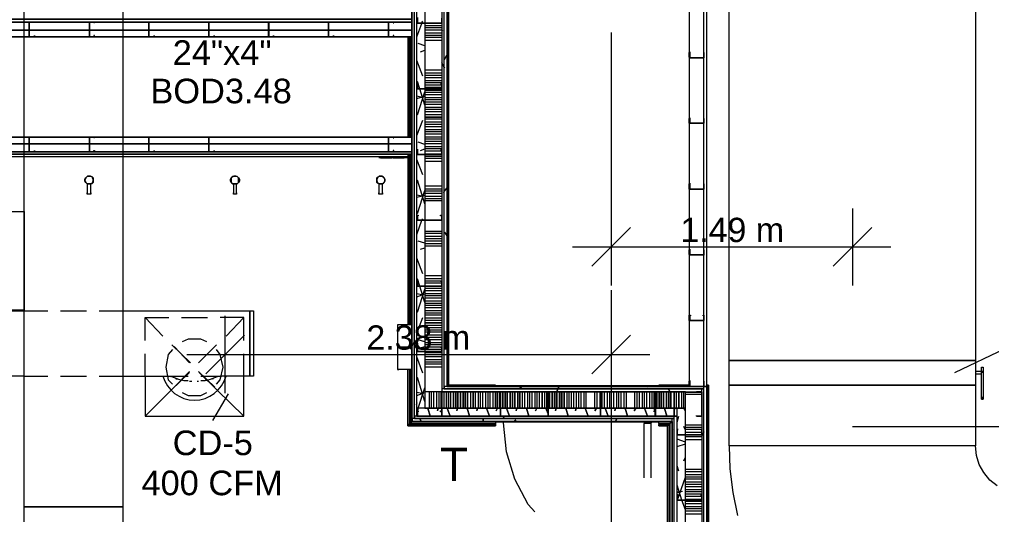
# Model space of a CAD drawing. Header units: metres. Extents: x -2 to 237, y -8 to 52.
# Drawn here: x 10.89 to 16.9, y 27.18 to 30.24 of the extents above; entities that cross this region are included whole.
import ezdxf

# ---------------------------------------------------------------- set-up
doc = ezdxf.new("R2010")
doc.units = ezdxf.units.M
doc.layers.add('HVAC - Ductos', color=5, linetype='Continuous', lineweight=0)
doc.layers.add('PDF2_Text', color=7, linetype='Continuous', lineweight=0)
doc.layers.add('PDF2_Geometry', color=7, linetype='Continuous', lineweight=0, true_color=0xaaaaaa)
doc.layers.add('PDF2_Solid Fills', color=7, linetype='Continuous', lineweight=0, true_color=0xffffff)
doc.styles.add('PDF Helvetica', font='')
doc.styles.get('PDF Helvetica').set_extended_font_data('Helvetica')

msp = doc.modelspace()

# ---------------------------------------------------------------- hatches: boundary and pattern name
at = {"layer": 'PDF2_Solid Fills', "lineweight": 0, "transparency": 33554559}
msp.add_hatch(color=256, dxfattribs=at).paths.add_polyline_path([(13.3199, 27.776), (13.3336, 27.7715), (13.3337, 27.7715), (13.3337, 31.4956), (13.3154, 31.4956), (13.3154, 27.776)])
h = msp.add_hatch(color=256, dxfattribs=at)
h.paths.add_polyline_path([(15.0306, 28.7851), (15.0352, 28.8125), (15.0306, 28.8125)])
h.paths.add_polyline_path([(15.1224, 28.7851), (15.0352, 28.7851), (15.1224, 28.7805)])

# ---------------------------------------------------------------- linework, layer by layer
at = {"layer": 'HVAC - Ductos', "lineweight": 0}
for points in [[(15.2783, 28.1292), (15.2783, 34.7243), (16.8009, 34.7243), (16.8009, 28.1292)], [(10.9214, 28.4411), (8.5548, 28.4411), (8.5548, 29.051), (10.9214, 29.051)], [(12.3385, 28.4365), (12.3385, 28.0329), (12.3155, 28.0329), (12.3155, 28.4365)], [(16.8009, 27.9778), (16.8009, 27.6018), (15.2783, 27.6018), (15.2783, 27.9778)]]:
    msp.add_lwpolyline(points, close=True, dxfattribs=at)
for points in [[(6.1791, 31.2204), (10.7654, 31.2204), (10.7654, 31.8303), (10.7654, 31.2204), (10.926, 31.2204), (10.926, 31.8303), (10.9214, 31.8303), (10.9214, 31.8946), (11.5313, 31.8946), (11.5313, 27.2257), (11.5313, 27.0744), (10.9214, 27.0744), (10.9214, 27.2257), (11.5313, 27.2257), (10.9214, 27.2257), (10.9214, 31.2204), (10.926, 31.2204), (10.926, 31.8303), (10.7654, 31.8303), (6.1791, 31.8303)], [(14.5491, 29.0694), (14.5491, 28.8309), (14.5491, 28.5925)], [(16.0396, 29.0694), (16.0396, 28.8309), (16.0396, 28.5925)], [(14.6683, 28.9502), (14.5491, 28.8309), (14.4298, 28.7116)], [(16.1589, 28.9502), (16.0396, 28.8309), (15.9204, 28.7116)], [(14.3106, 28.8309), (16.2781, 28.8309)], [(10.9214, 28.0329), (8.9676, 28.0329), (8.9676, 28.4365), (10.9214, 28.4365)], [(10.9214, 28.4365), (11.0681, 28.4365)], [(11.1461, 28.4365), (11.3066, 28.4365)], [(11.3846, 28.4365), (11.5313, 28.4365)], [(11.5313, 28.4365), (12.3155, 28.4365), (12.3155, 28.0329), (12.1413, 28.0329)], [(11.6689, 28.3952), (11.8157, 28.3952)], [(11.6689, 28.253), (11.6689, 28.3952), (11.779, 28.2805)], [(11.8936, 28.3952), (12.0541, 28.3952)], [(12.2789, 28.253), (12.2789, 28.3952), (12.1321, 28.3952)], [(12.1642, 27.9274), (12.1642, 28.1659), (12.1642, 28.4044)], [(12.2789, 28.3952), (12.1688, 28.2805)], [(14.5491, 28.4044), (14.5491, 28.1659), (14.5491, 27.9274)], [(12.2835, 28.2851), (12.1642, 28.1659), (12.045, 28.0466)], [(14.6683, 28.2851), (14.5491, 28.1659), (14.4298, 28.0466)], [(11.834, 28.2255), (11.9487, 28.1154)], [(12.1092, 28.2255), (11.9991, 28.1154)], [(16.6725, 28.0558), (16.9844, 28.2026)], [(11.6689, 28.0329), (11.6689, 28.1705)], [(11.9258, 28.1659), (14.7876, 28.1659)], [(12.2789, 28.0329), (12.2789, 28.1705)], [(11.9441, 28.0558), (11.8295, 27.9457)], [(12.0037, 28.0558), (12.1138, 27.9457)], [(10.9214, 28.0329), (11.0681, 28.0329)], [(11.1461, 28.0329), (11.3066, 28.0329)], [(11.3846, 28.0329), (11.5313, 28.0329)], [(11.5313, 28.0329), (11.8065, 28.0329)], [(11.6689, 28.0329), (11.6689, 27.7852), (12.2789, 27.7852), (12.2789, 28.0329)], [(11.8065, 28.0329), (11.935, 28.0329)], [(11.8295, 28.0283), (11.8249, 28.0329), (11.8478, 28.0237), (11.8753, 28.0146), (11.9074, 28.0054), (11.935, 28.0054)], [(11.857, 28.0191), (11.8616, 28.0191), (11.8661, 28.0146)], [(11.8982, 28.01), (11.9028, 28.0054)], [(11.9441, 28.0008), (11.9487, 28.0008), (11.9578, 28.0008)], [(11.9899, 28.0008), (11.9991, 28.0008)], [(12.0129, 28.0329), (12.1413, 28.0329)], [(12.0129, 28.0054), (12.0404, 28.0054), (12.0725, 28.0146), (12.1001, 28.0237), (12.123, 28.0329)], [(12.045, 28.0054), (12.045, 28.01)], [(12.0817, 28.0146), (12.0863, 28.0191), (12.0909, 28.0191)], [(12.1138, 28.0283), (12.1184, 28.0329)], [(11.8295, 27.9457), (11.6689, 27.7852)], [(12.1138, 27.9457), (12.2789, 27.7852)], [(12.1826, 27.9229), (12.0863, 27.7577)], [(16.0396, 27.721), (16.9935, 27.721)], [(16.934, 27.3541), (16.8881, 27.3908), (16.8514, 27.4367), (16.8238, 27.4872), (16.8055, 27.5422), (16.8009, 27.6018), (15.2783, 27.6018), (15.2829, 27.4596), (15.3012, 27.3129), (15.3288, 27.1707)]]:
    msp.add_lwpolyline(points, dxfattribs=at)
msp.add_arc((11.9739, 28.0868), 0.2022, 195.43812, 344.56188, dxfattribs=at)
at = {"layer": 'PDF2_Geometry', "lineweight": 0}
for points in [[(17.1312, 33.5685), (15.1407, 33.5685), (14.251, 33.5685), (6.2571, 33.5685), (6.2571, 33.353), (14.251, 33.353), (14.9252, 33.353), (14.9252, 32.7292), (14.9252, 31.5139), (13.3154, 31.5139), (13.3154, 31.2983), (13.3154, 27.9687), (13.3154, 27.7532), (14.9252, 27.7532), (14.9252, 26.3635), (12.7237, 26.3635), (4.6611, 26.3635), (4.6611, 31.1699), (4.6336, 31.1699), (4.4822, 31.1699), (4.6336, 31.1699), (4.6611, 31.1699), (4.6611, 33.353), (5.5416, 33.353)], [(15.1224, 26.3635), (15.1224, 27.9549), (15.1086, 27.9549), (14.9252, 27.9549), (13.5172, 27.9549), (13.5172, 27.9687), (13.5172, 31.2983), (13.5172, 31.3121), (14.9252, 31.3121), (15.1086, 31.3121), (15.1224, 31.3121), (15.1224, 32.7292), (15.1224, 33.353), (15.1224, 33.5364), (15.1224, 33.5547), (14.251, 33.5547), (6.2571, 33.5547)], [(6.2571, 33.5364), (14.251, 33.5364), (15.1086, 33.5364), (15.1086, 33.4859), (15.1086, 33.353), (15.1086, 32.7292), (15.1086, 31.3304), (15.0077, 31.3304), (14.9252, 31.3304), (13.5034, 31.3304), (13.5034, 31.3121), (13.5034, 31.2983), (13.5034, 27.9687), (13.5034, 27.9549), (13.5034, 27.9366), (14.9252, 27.9366), (15.0077, 27.9366), (15.1086, 27.9366), (15.1086, 26.3635), (15.1086, 26.3451), (15.1086, 26.3314), (15.0582, 26.3314), (15.0582, 26.2305), (15.0582, 26.3314)], [(16.911, 23.4787), (15.1407, 23.4787), (15.1407, 23.5888), (15.1407, 26.3635), (15.1407, 27.9687), (15.1407, 31.2983), (15.1407, 32.7292), (15.1407, 33.353), (15.1407, 33.463), (17.1312, 33.463)], [(12.7237, 26.3635), (13.4484, 26.3635), (12.7237, 26.3635), (14.9252, 26.3635), (14.9389, 26.3635), (14.9389, 27.7715), (14.9252, 27.7715), (13.3337, 27.7715), (13.3337, 27.7852), (13.3337, 27.9687), (13.3337, 31.2983), (13.3337, 31.4818), (13.3337, 31.4956), (14.9252, 31.4956), (14.9389, 31.4956), (14.9389, 32.7292), (14.9389, 33.353), (14.9389, 33.3713), (14.251, 33.3713), (6.2571, 33.3713)], [(13.3979, 31.3304), (13.3979, 31.4313), (13.3979, 31.3304), (13.3979, 31.3167), (13.3979, 31.2983), (13.3979, 31.0277), (13.3979, 30.6196), (13.3979, 30.216)], [(14.8426, 27.7394), (14.9114, 27.7394), (14.9252, 27.7532), (13.3199, 27.7532), (13.3154, 27.7532), (13.3199, 27.7532), (13.3199, 27.7715), (13.3199, 27.9687), (13.3199, 31.2983)], [(14.9573, 26.3635), (14.9573, 27.7852), (14.9389, 27.7852), (14.9252, 27.7852), (13.3475, 27.7852), (14.9573, 27.7852), (14.9573, 27.8357), (14.9389, 27.8357), (14.8243, 27.8357), (14.9389, 27.8357), (15.0077, 27.8357), (15.0077, 27.9366), (13.3979, 27.9366), (13.3979, 27.8357), (13.5034, 27.8357), (13.8657, 27.8357), (14.1593, 27.8357), (14.4803, 27.8357), (14.1593, 27.8357), (13.8657, 27.8357), (13.5034, 27.8357), (13.3475, 27.8357), (13.3475, 27.7852), (13.3475, 27.8357), (13.3475, 27.9687), (13.3475, 31.2983)], [(13.8336, 31.2983), (13.5355, 31.2983), (13.5355, 31.2937), (13.5401, 31.2891), (13.5447, 31.2891), (13.5447, 31.2845), (13.8336, 31.2845), (13.8336, 31.2891), (13.8336, 31.2845), (13.5447, 31.2845), (13.5447, 27.9778), (13.8336, 27.9778), (13.8336, 27.9733), (13.5355, 27.9733)], [(13.5355, 31.2983), (13.5355, 27.9687), (13.5355, 31.2983), (13.5355, 27.9687), (13.8336, 27.9687), (13.5355, 27.9687), (14.9252, 27.9687)], [(15.1407, 26.3635), (15.1407, 26.3773), (15.1407, 26.3635), (15.1407, 26.3451), (15.1407, 26.3314), (15.1407, 26.3635), (15.1407, 26.0333), (15.1407, 26.3635), (15.1407, 26.3773), (15.1407, 26.3635), (15.1407, 27.9687), (15.1224, 27.9687), (15.1086, 27.9687), (15.0306, 27.9687), (15.1086, 27.9687), (15.1224, 27.9687), (15.1224, 31.2983)], [(13.5447, 27.9778), (13.8336, 27.9778), (13.8336, 27.9733), (13.5355, 27.9733), (13.5355, 31.2937), (13.5355, 27.9687), (13.8336, 27.9687), (13.6319, 27.9687), (13.8336, 27.9687)], [(14.8426, 27.9687), (15.0306, 27.9687), (14.8426, 27.9687), (15.0306, 27.9687), (14.8426, 27.9687), (15.0306, 27.9687), (14.8426, 27.9687), (14.8839, 27.9687), (14.8426, 27.9687), (14.8426, 27.9733), (13.8336, 27.9733), (13.8336, 27.9687), (13.5355, 27.9687), (13.5355, 27.9733), (13.5401, 27.9778), (13.5447, 27.9778), (13.8336, 27.9778), (13.5447, 27.9778), (13.5401, 27.9778), (13.5355, 27.9733), (13.5355, 27.9687), (13.8336, 27.9687), (13.5355, 27.9687), (13.5355, 27.9733), (13.5401, 27.9778), (13.5447, 27.9778), (13.5447, 31.2845)], [(13.3199, 30.2389), (10.6278, 30.2389), (10.6278, 30.2206), (13.3199, 30.2206), (10.6278, 30.2206), (10.6278, 30.1701), (10.9534, 30.1701), (11.3249, 30.1701), (11.6919, 30.1701), (12.0633, 30.1701), (12.4302, 30.1701), (12.0633, 30.1701), (11.6919, 30.1701), (11.3249, 30.1701), (10.9534, 30.1701), (10.6278, 30.1701), (10.6278, 30.1289), (13.3199, 30.1289)], [(13.3979, 30.2114), (13.3979, 29.8078), (13.3979, 29.3996), (13.3979, 28.996), (13.3979, 28.5879), (13.3979, 28.1843), (13.3979, 27.9687), (13.3979, 27.9366), (13.3979, 27.8357), (13.5034, 27.8357), (13.8657, 27.8357), (14.1593, 27.8357), (14.4803, 27.8357), (14.4803, 27.9366)], [(13.5034, 30.1976), (13.3979, 30.1976)], [(13.5034, 30.1838), (13.3979, 30.1838)], [(13.5034, 30.1701), (13.3979, 30.1701)], [(10.9856, 30.1289), (10.9534, 30.1289), (10.9856, 30.1289), (10.9534, 30.1289), (10.9534, 30.1334), (10.9534, 30.1289)], [(11.3571, 30.1289), (11.3571, 30.138), (11.3525, 30.138), (11.3525, 30.1289), (11.3249, 30.1289), (11.3571, 30.1289), (11.3249, 30.1289), (11.3249, 30.1334), (11.3249, 30.1289)], [(13.2925, 30.1289), (13.2925, 29.5097)], [(13.3017, 30.1289), (13.3017, 29.5097)], [(13.5034, 30.1517), (13.3979, 30.1517)], [(13.5034, 30.138), (13.3979, 30.138)], [(13.5034, 30.1243), (13.3979, 30.1243)], [(13.5034, 30.1059), (13.3979, 30.1059)], [(14.5491, 30.1563), (14.5491, 28.8859)], [(13.3154, 29.9454), (13.3154, 29.6198)], [(13.5034, 29.9224), (13.3979, 29.9224)], [(13.5034, 29.9041), (13.3979, 29.9041)], [(13.5034, 29.8903), (13.3979, 29.8903)], [(13.5034, 29.8766), (13.3979, 29.8766)], [(13.5034, 29.8583), (13.3979, 29.8583)], [(13.5034, 29.8445), (13.3979, 29.8445)], [(13.5034, 29.8307), (13.3979, 29.8307)], [(13.5034, 29.8169), (13.3979, 29.8169)], [(13.5034, 29.7986), (13.3979, 29.7986)], [(13.5034, 29.7849), (13.3979, 29.7849)], [(13.5034, 29.7711), (13.3979, 29.7711)], [(13.5034, 29.7527), (13.3979, 29.7527)], [(13.5034, 29.739), (13.3979, 29.739)], [(13.5034, 29.7252), (13.3979, 29.7252)], [(13.5034, 29.7115), (13.3979, 29.7115)], [(13.5034, 29.6932), (13.3979, 29.6932)], [(13.5034, 29.6794), (13.3979, 29.6794)], [(13.5034, 29.6656), (13.3979, 29.6656)], [(13.5034, 29.6472), (13.3979, 29.6472)], [(13.5034, 29.6198), (13.3979, 29.6198)], [(13.5034, 29.6014), (13.3979, 29.6014)], [(13.5034, 29.5877), (13.3979, 29.5877)], [(13.5034, 29.5739), (13.3979, 29.5739)], [(10.6324, 29.5097), (13.3154, 29.5097), (13.3154, 29.4042), (10.6324, 29.4042)], [(13.3154, 29.5097), (10.6324, 29.5097)], [(13.5034, 29.5555), (13.3979, 29.5555)], [(13.5034, 29.5418), (13.3979, 29.5418)], [(13.5034, 29.528), (13.3979, 29.528)], [(13.5034, 29.5097), (13.3979, 29.5097)], [(13.5034, 29.4959), (13.3979, 29.4959)], [(10.6324, 29.4684), (10.9534, 29.4684), (11.3249, 29.4684), (11.6919, 29.4684), (12.0633, 29.4684), (13.1732, 29.4684), (13.3154, 29.4684), (13.1732, 29.4684), (12.0633, 29.4684), (11.6919, 29.4684), (11.3249, 29.4684), (10.9534, 29.4684), (10.6324, 29.4684)], [(13.5034, 29.4821), (13.3979, 29.4821)], [(13.5034, 29.4684), (13.3979, 29.4684)], [(13.5034, 29.4501), (13.3979, 29.4501)], [(13.5034, 29.4363), (13.3979, 29.4363)], [(10.6324, 29.4042), (13.3154, 29.4042), (10.6324, 29.4042), (13.3154, 29.4042), (10.6232, 29.4042)], [(10.6232, 29.3904), (13.3154, 29.3904)], [(10.6324, 29.418), (10.9534, 29.418), (10.6324, 29.418)], [(13.2925, 29.3813), (13.1136, 29.3813)], [(13.1228, 29.3813), (13.1962, 29.3813)], [(13.2008, 29.3813), (13.2695, 29.3813)], [(13.2925, 29.4042), (13.2925, 28.3494)], [(13.3017, 29.4042), (13.3017, 28.3494)], [(13.5034, 29.4225), (13.3979, 29.4225)], [(13.5034, 29.4042), (13.3979, 29.4042)], [(13.5034, 29.3904), (13.3979, 29.3904)], [(13.5034, 29.3767), (13.3979, 29.3767)], [(13.5034, 29.3583), (13.3979, 29.3583)], [(11.3341, 29.1657), (11.3341, 29.1611), (11.3341, 29.2207), (11.3295, 29.2207), (11.3249, 29.2207), (11.3203, 29.2207), (11.3158, 29.2207), (11.3112, 29.2207), (11.3066, 29.2253), (11.302, 29.2299), (11.2974, 29.2391), (11.2974, 29.2437), (11.2974, 29.2482), (11.302, 29.2574), (11.3066, 29.262), (11.3112, 29.2666), (11.3158, 29.2712), (11.3249, 29.2712), (11.3295, 29.2712), (11.3387, 29.2666), (11.3433, 29.262), (11.3479, 29.2574), (11.3479, 29.2482), (11.3479, 29.2437), (11.3479, 29.2391), (11.3479, 29.2299), (11.3433, 29.2253), (11.3387, 29.2207), (11.3341, 29.2207)], [(13.1365, 29.1657), (13.1365, 29.1611), (13.1365, 29.2207), (13.132, 29.2207), (13.1274, 29.2207), (13.1228, 29.2207), (13.1182, 29.2207), (13.1136, 29.2207), (13.1044, 29.2253), (13.0998, 29.2299), (13.0998, 29.2391), (13.0998, 29.2437), (13.0998, 29.2482), (13.0998, 29.2574), (13.1044, 29.262), (13.1136, 29.2666), (13.1182, 29.2712), (13.1228, 29.2712), (13.132, 29.2712), (13.1365, 29.2666), (13.1411, 29.262), (13.1457, 29.2574), (13.1503, 29.2482), (13.1503, 29.2437), (13.1503, 29.2391), (13.1457, 29.2299), (13.1411, 29.2253), (13.1365, 29.2207)], [(13.3154, 29.2987), (13.3154, 28.3494), (13.2374, 28.3494), (13.2328, 28.3494)], [(11.3112, 29.2207), (11.3112, 29.1611), (11.3112, 29.1657)], [(11.3158, 29.2207), (11.3203, 29.2207), (11.3249, 29.2207), (11.3295, 29.2207)], [(12.233, 29.1657), (12.233, 29.1611), (12.233, 29.2207), (12.2284, 29.2207), (12.2238, 29.2207), (12.2192, 29.2207), (12.2147, 29.2207), (12.2147, 29.1611), (12.2147, 29.1657)], [(13.1136, 29.2207), (13.1136, 29.1611), (13.1136, 29.1657)], [(13.1182, 29.2207), (13.1228, 29.2207), (13.1274, 29.2207), (13.132, 29.2207)], [(13.5034, 29.207), (13.3979, 29.207)], [(11.3341, 29.1611), (11.3341, 29.1565), (11.3295, 29.1565), (11.3249, 29.1565), (11.3203, 29.1565), (11.3158, 29.1565), (11.3112, 29.1565), (11.3112, 29.1611)], [(12.233, 29.1611), (12.233, 29.1565), (12.2284, 29.1565), (12.2238, 29.1565), (12.2192, 29.1565), (12.2147, 29.1565), (12.2147, 29.1611)], [(13.1365, 29.1611), (13.1365, 29.1565), (13.132, 29.1565), (13.1274, 29.1565), (13.1228, 29.1565), (13.1182, 29.1565), (13.1136, 29.1565), (13.1136, 29.1611)], [(13.5034, 29.1887), (13.3979, 29.1887)], [(13.5034, 29.1749), (13.3979, 29.1749)], [(13.5034, 29.1611), (13.3979, 29.1611)], [(13.5034, 29.1428), (13.3979, 29.1428)], [(13.5034, 29.129), (13.3979, 29.129)], [(13.5034, 29.1153), (13.3979, 29.1153)], [(13.5034, 28.9272), (13.3979, 28.9272)], [(13.5034, 28.9135), (13.3979, 28.9135)], [(13.5034, 28.8951), (13.3979, 28.8951)], [(13.5034, 28.8813), (13.3979, 28.8813)], [(13.5034, 28.8676), (13.3979, 28.8676)], [(13.5034, 28.8493), (13.3979, 28.8493)], [(13.5034, 28.8355), (13.3979, 28.8355)], [(13.5034, 28.652), (13.3979, 28.652)], [(13.5034, 28.6337), (13.3979, 28.6337)], [(13.5034, 28.6199), (13.3979, 28.6199)], [(13.5034, 28.6062), (13.3979, 28.6062)], [(13.5034, 28.5879), (13.3979, 28.5879)], [(13.5034, 28.5741), (13.3979, 28.5741)], [(13.5034, 28.5603), (13.3979, 28.5603)], [(13.5034, 28.5419), (13.3979, 28.5419)], [(14.5491, 28.5649), (14.5491, 28.2485)], [(13.5034, 28.5282), (13.3979, 28.5282)], [(13.5034, 28.5145), (13.3979, 28.5145)], [(13.5034, 28.4961), (13.3979, 28.4961)], [(13.5034, 28.4824), (13.3979, 28.4824)], [(13.5034, 28.4686), (13.3979, 28.4686)], [(13.5034, 28.4548), (13.3979, 28.4548)], [(13.5034, 28.4365), (13.3979, 28.4365)], [(13.5034, 28.4227), (13.3979, 28.4227)], [(13.5034, 28.409), (13.3979, 28.409)], [(13.5034, 28.3906), (13.3979, 28.3906)], [(13.5034, 28.3768), (13.3979, 28.3768)], [(13.2374, 28.3494), (13.2328, 28.3494), (13.2282, 28.3494), (13.2282, 28.0742), (13.2328, 28.0742), (13.2374, 28.0742), (13.2328, 28.0742)], [(13.2511, 28.3494), (13.2603, 28.3494), (13.2695, 28.3494)], [(13.5034, 28.3448), (13.3979, 28.3448)], [(13.5034, 28.331), (13.3979, 28.331)], [(13.5034, 28.3173), (13.3979, 28.3173)], [(13.5034, 28.3035), (13.3979, 28.3035)], [(13.5034, 28.2851), (13.3979, 28.2851)], [(13.5034, 28.2714), (13.3979, 28.2714)], [(13.5034, 28.2576), (13.3979, 28.2576)], [(13.5034, 28.2393), (13.3979, 28.2393)], [(13.3017, 28.2118), (13.3062, 28.2209), (13.3154, 28.2209), (13.3062, 28.2209), (13.3017, 28.2118), (13.3062, 28.2026), (13.3154, 28.2026), (13.3062, 28.2026), (13.3017, 28.2118), (13.2603, 28.2118), (13.2374, 28.2118)], [(13.3154, 28.2118), (13.3062, 28.2118)], [(13.5034, 28.2255), (13.3979, 28.2255)], [(13.5034, 28.2118), (13.3979, 28.2118)], [(13.5034, 28.198), (13.3979, 28.198)], [(13.5034, 28.1797), (13.3979, 28.1797)], [(13.5034, 28.1659), (13.3979, 28.1659)], [(13.5034, 28.1521), (13.3979, 28.1521)], [(13.5034, 28.1338), (13.3979, 28.1338)], [(13.5034, 28.12), (13.3979, 28.12)], [(13.8336, 27.7532), (13.8336, 27.7394), (13.3062, 27.7394), (13.3017, 27.7394), (13.3017, 27.7348), (13.2971, 27.7348), (13.2971, 27.7302), (13.2925, 27.7302), (13.2925, 27.7256), (13.8336, 27.7256), (13.8336, 27.7302), (13.8336, 27.7348), (13.8336, 27.7394), (13.3017, 27.7394), (13.8336, 27.7394), (13.3062, 27.7394), (13.8336, 27.7394), (13.3062, 27.7394), (13.3154, 27.7532), (13.8336, 27.7532), (13.3154, 27.7532), (13.3062, 27.7394), (13.3062, 28.0742), (13.3062, 27.7394), (13.3062, 28.0742), (13.3062, 27.7394), (13.3154, 27.7532), (13.3154, 28.0742), (13.2374, 28.0742)], [(13.2695, 28.0742), (13.2603, 28.0742), (13.2511, 28.0742)], [(13.3017, 28.0742), (13.3017, 27.7394), (13.3017, 28.0742), (13.3017, 27.7348), (13.2971, 27.7348), (13.2971, 27.7302), (13.2925, 27.7302), (13.2925, 27.7256), (13.2925, 28.0742)], [(13.5034, 28.1063), (13.3979, 28.1063)], [(13.5034, 28.088), (13.3979, 28.088)], [(4.6611, 26.3314), (12.6917, 26.3314), (12.6917, 26.18), (12.6917, 23.4008), (12.71, 23.4008), (12.71, 26.3314), (12.6962, 26.3314), (12.71, 26.3314), (12.7237, 26.3314), (14.9252, 26.3314), (14.9573, 26.3314), (15.0077, 26.3314), (15.0077, 26.3635), (15.0077, 26.4552), (15.0077, 26.8588), (15.0077, 27.267), (15.0077, 27.6706), (15.0077, 27.8357), (14.9573, 27.8357), (14.9389, 27.8357), (14.9252, 27.8357), (14.8243, 27.8357), (14.8243, 27.9366)], [(13.3154, 27.9687), (13.3154, 27.7715), (13.3199, 27.7715)], [(13.4254, 27.8357), (13.4254, 27.9366)], [(13.4392, 27.8357), (13.4392, 27.9366)], [(13.453, 27.8357), (13.453, 27.9366)], [(13.4713, 27.8357), (13.4713, 27.9366)], [(13.4851, 27.8357), (13.4851, 27.9366)], [(13.4988, 27.8357), (13.4988, 27.9366)], [(13.5172, 27.8357), (13.5172, 27.9366)], [(13.5309, 27.8357), (13.5309, 27.9366)], [(15.1407, 27.9687), (13.5355, 27.9687), (15.1407, 27.9687)], [(13.5447, 27.8357), (13.5447, 27.9366)], [(13.5539, 27.9366), (13.5539, 27.8357)], [(13.5585, 27.8357), (13.5585, 27.9366)], [(13.5722, 27.9366), (13.5722, 27.8357)], [(13.5768, 27.8357), (13.5768, 27.9366)], [(13.586, 27.9366), (13.586, 27.8357)], [(13.5905, 27.8357), (13.5905, 27.9366)], [(13.5997, 27.9366), (13.5997, 27.8357)], [(13.6043, 27.8357), (13.6043, 27.9366)], [(13.6319, 27.9366), (13.6319, 27.8357)], [(13.6365, 27.8357), (13.6365, 27.9366)], [(13.6456, 27.9366), (13.6456, 27.8357)], [(13.6502, 27.8357), (13.6502, 27.9366)], [(13.6639, 27.8357), (13.6639, 27.9366)], [(13.6823, 27.8357), (13.6823, 27.9366)], [(13.7098, 27.8357), (13.7098, 27.9366)], [(13.7282, 27.8357), (13.7282, 27.9366)], [(13.7419, 27.8357), (13.7419, 27.9366)], [(13.7557, 27.8357), (13.7557, 27.9366)], [(13.774, 27.8357), (13.774, 27.9366)], [(13.7878, 27.8357), (13.7878, 27.9366)], [(13.8015, 27.8357), (13.8015, 27.9366)], [(13.8199, 27.8357), (13.8199, 27.9366)], [(13.9987, 27.9366), (13.9987, 27.8357)], [(14.0125, 27.9366), (14.0125, 27.8357)], [(14.0309, 27.9366), (14.0309, 27.8357)], [(14.0446, 27.9366), (14.0446, 27.8357)], [(14.0584, 27.9366), (14.0584, 27.8357)], [(14.0767, 27.9366), (14.0767, 27.8357)], [(14.0904, 27.9366), (14.0904, 27.8357)], [(14.1042, 27.9366), (14.1042, 27.8357)], [(14.1364, 27.9366), (14.1364, 27.8357)], [(14.1501, 27.9366), (14.1501, 27.8357)], [(14.1822, 27.9366), (14.1822, 27.8357)], [(14.1868, 27.8357), (14.1868, 27.9366)], [(14.1959, 27.9366), (14.1959, 27.8357)], [(14.2005, 27.8357), (14.2005, 27.9366)], [(14.2097, 27.9366), (14.2097, 27.8357)], [(14.2143, 27.8357), (14.2143, 27.9366)], [(14.2281, 27.9366), (14.2281, 27.8357)], [(14.2327, 27.8357), (14.2327, 27.9366)], [(14.2418, 27.9366), (14.2418, 27.8357)], [(14.2464, 27.8357), (14.2464, 27.9366)], [(14.2555, 27.9366), (14.2555, 27.8357)], [(14.2601, 27.8357), (14.2601, 27.9366)], [(14.2739, 27.9366), (14.2739, 27.8357)], [(14.2877, 27.9366), (14.2877, 27.8357)], [(14.3015, 27.9366), (14.3015, 27.8357)], [(14.3152, 27.9366), (14.3152, 27.8357)], [(14.3335, 27.9366), (14.3335, 27.8357)], [(14.3473, 27.9366), (14.3473, 27.8357)], [(14.361, 27.9366), (14.361, 27.8357)], [(14.3794, 27.9366), (14.3794, 27.8357)], [(14.3932, 27.9366), (14.3932, 27.8357)], [(14.4482, 27.8357), (14.4482, 27.9366)], [(14.462, 27.8357), (14.462, 27.9366)], [(14.4941, 27.8357), (14.4941, 27.9366)], [(14.5078, 27.8357), (14.5078, 27.9366)], [(14.5261, 27.8357), (14.5261, 27.9366)], [(14.5399, 27.8357), (14.5399, 27.9366)], [(14.5491, 27.9366), (14.5491, 27.8357)], [(14.5629, 27.9366), (14.5629, 27.8357)], [(14.5812, 27.9366), (14.5812, 27.8357)], [(14.5949, 27.9366), (14.5949, 27.8357)], [(14.6087, 27.9366), (14.6087, 27.8357)], [(14.627, 27.9366), (14.627, 27.8357)], [(14.6408, 27.9366), (14.6408, 27.8357)], [(14.6958, 27.8357), (14.6958, 27.9366)], [(14.7096, 27.8357), (14.7096, 27.9366)], [(14.7234, 27.8357), (14.7234, 27.9366)], [(14.7417, 27.8357), (14.7417, 27.9366)], [(14.7555, 27.8357), (14.7555, 27.9366)], [(14.7692, 27.8357), (14.7692, 27.9366)], [(14.7876, 27.8357), (14.7876, 27.9366)], [(14.8013, 27.8357), (14.8013, 27.9366)], [(14.8151, 27.8357), (14.8151, 27.9366)], [(14.8335, 27.8357), (14.8335, 27.9366)], [(14.8426, 27.9366), (14.8426, 27.8357)], [(14.8472, 27.8357), (14.8472, 27.9366)], [(14.8564, 27.9366), (14.8564, 27.8357)], [(14.8609, 27.8357), (14.8609, 27.9366)], [(14.8701, 27.9366), (14.8701, 27.8357)], [(14.8747, 27.8357), (14.8747, 27.9366)], [(14.8885, 27.9366), (14.8885, 27.8357)], [(14.8931, 27.8357), (14.8931, 27.9366)], [(14.9022, 27.9366), (14.9022, 27.8357)], [(14.9068, 27.8357), (14.9068, 27.9366)], [(14.916, 27.9366), (14.916, 27.8357)], [(14.9206, 27.8357), (14.9206, 27.9366)], [(15.0306, 27.9687), (14.9252, 27.9687), (15.1224, 27.9687), (15.1407, 27.9687)], [(14.9389, 27.8357), (14.9389, 27.9366)], [(14.9527, 27.8357), (14.9527, 27.9366)], [(14.9848, 27.8357), (14.9848, 27.9366)], [(14.9986, 27.8357), (14.9986, 27.9366)], [(15.1499, 27.9778), (15.1407, 27.9778), (15.1499, 27.9778), (15.1407, 27.9778), (15.1499, 27.9778), (15.1499, 26.3635), (15.1499, 27.9778), (15.1453, 27.9778), (15.1407, 27.9733), (15.1407, 27.9687), (15.1407, 26.3635), (15.1407, 27.9733)], [(15.1407, 27.9687), (15.1407, 26.3635), (15.1407, 27.9687)], [(14.5491, 27.932), (14.5491, 26.6616)], [(15.1086, 27.932), (15.0077, 27.932)], [(15.1086, 27.9183), (15.0077, 27.9183)], [(14.8197, 27.8357), (14.4849, 27.8357)], [(14.9252, 27.6843), (14.9252, 26.3635), (14.9252, 27.7532), (14.8426, 27.7532), (14.8426, 27.7486), (13.8336, 27.7486), (13.8336, 27.7532), (13.8336, 27.7394), (13.3062, 27.7394), (13.8336, 27.7394), (13.3062, 27.7394), (13.8336, 27.7394), (13.3017, 27.7394), (13.8336, 27.7394), (13.8336, 27.7348), (13.8336, 27.7302), (13.8336, 27.7256), (13.2925, 27.7256), (13.2925, 27.7302), (13.2971, 27.7302), (13.2971, 27.7348), (13.3017, 27.7348), (13.8336, 27.7348), (13.3017, 27.7348)], [(14.9252, 27.7532), (13.3154, 27.7532), (14.9252, 27.7532)], [(14.8976, 26.3911), (13.8428, 26.3911), (14.8976, 26.3911), (14.8976, 27.7256), (14.8976, 27.7302), (14.9022, 27.7302), (14.9022, 27.7348), (14.9068, 27.7348), (14.9068, 26.3773), (14.9068, 27.7394), (14.9068, 26.3773), (13.8428, 26.3773), (14.9114, 26.3773), (13.8428, 26.3773), (14.9114, 26.3773), (13.8428, 26.3773), (14.9114, 26.3773), (13.8428, 26.3773), (14.9114, 26.3773), (13.8428, 26.3773), (14.9068, 26.3773), (13.8428, 26.3773), (14.9068, 26.3773)], [(14.0767, 27.1936), (14.0354, 27.2395), (13.9529, 27.3954), (13.9024, 27.5651), (13.8841, 27.744)], [(14.7967, 27.4046), (14.7967, 27.7394), (14.7509, 27.7394), (14.7509, 27.4046)], [(14.7876, 27.744), (14.7921, 27.7394), (14.7921, 27.744), (14.7967, 27.744), (14.7967, 27.7486)], [(14.7876, 27.744), (14.7921, 27.7394), (14.7921, 27.744), (14.7967, 27.744), (14.7967, 27.7486)], [(14.7876, 27.744), (14.7921, 27.7394), (14.7921, 27.744), (14.7967, 27.744), (14.7967, 27.7486)], [(14.7876, 27.744), (14.7921, 27.7394), (14.7921, 27.744), (14.7967, 27.744), (14.7967, 27.7486)], [(14.7876, 27.744), (14.7921, 27.7394), (14.7967, 27.744)], [(14.7921, 27.744), (14.7876, 27.744)], [(14.7876, 27.744), (14.7921, 27.7394), (14.7967, 27.744)], [(14.7921, 27.744), (14.7876, 27.744)], [(14.7876, 27.744), (14.7921, 27.744)], [(14.7921, 27.744), (14.7876, 27.744)], [(14.7921, 27.744), (14.7876, 27.744)], [(14.7876, 27.744), (14.7921, 27.7394), (14.7967, 27.744)], [(14.7921, 27.744), (14.7876, 27.744)], [(14.7921, 27.744), (14.7876, 27.744)], [(14.7876, 27.744), (14.7921, 27.7394), (14.7967, 27.744)], [(14.7921, 27.744), (14.7876, 27.744)], [(14.7876, 27.744), (14.7921, 27.7394), (14.7967, 27.744)], [(14.7921, 27.744), (14.7876, 27.744)], [(14.8426, 27.7394), (14.8426, 27.7532)], [(14.8426, 27.7394), (14.8426, 27.7532)], [(14.9252, 27.7532), (14.8426, 27.7532)], [(14.8426, 27.7394), (14.9114, 27.7394)], [(14.8426, 27.7394), (14.9114, 27.7394)], [(14.9068, 27.7348), (14.9022, 27.7348), (14.9022, 27.7302), (14.8976, 27.7302), (14.8976, 27.7256), (14.8426, 27.7256), (14.8426, 27.7302), (14.8426, 27.7348), (14.8426, 27.7302), (14.8426, 27.7256), (14.8976, 27.7256), (14.8976, 27.7302), (14.9022, 27.7302), (14.9022, 27.7348), (14.9068, 27.7348), (14.9068, 27.7394), (14.9114, 27.7394), (14.8426, 27.7394), (14.9114, 27.7394), (14.8426, 27.7394)], [(14.8426, 27.7394), (14.8426, 27.7348)], [(14.9114, 27.7394), (14.8426, 27.7394)], [(14.9114, 27.7394), (14.8426, 27.7394)], [(14.8426, 27.7394), (14.8426, 27.7348)], [(14.9068, 27.7348), (14.8426, 27.7348)], [(14.9068, 27.7348), (14.8426, 27.7348)], [(15.1086, 27.7302), (15.0077, 27.7302)], [(15.1086, 27.7164), (15.0077, 27.7164)], [(15.1086, 27.7026), (15.0077, 27.7026)], [(15.1086, 27.6843), (15.0077, 27.6843)], [(15.1086, 27.6706), (15.0077, 27.6706)], [(15.1086, 27.6569), (15.0077, 27.6569)], [(15.1086, 27.6385), (15.0077, 27.6385)], [(15.1086, 27.455), (15.0077, 27.455)], [(15.1086, 27.4412), (15.0077, 27.4412)], [(15.1086, 27.4229), (15.0077, 27.4229)], [(15.1086, 27.4092), (15.0077, 27.4092)], [(15.1086, 27.3954), (15.0077, 27.3954)], [(15.1086, 27.3771), (15.0077, 27.3771)], [(15.1086, 27.3633), (15.0077, 27.3633)], [(15.1086, 27.3495), (15.0077, 27.3495)], [(15.1086, 27.3312), (15.0077, 27.3312)], [(15.1086, 27.3175), (15.0077, 27.3175)], [(15.1086, 27.3037), (15.0077, 27.3037)], [(15.1086, 27.2899), (15.0077, 27.2899)], [(15.1086, 27.2715), (15.0077, 27.2715)], [(15.1086, 27.2578), (15.0077, 27.2578)], [(15.1086, 27.2441), (15.0077, 27.2441)], [(15.1086, 27.2257), (15.0077, 27.2257)], [(15.1086, 27.212), (15.0077, 27.212)], [(15.1086, 27.1982), (15.0077, 27.1982)], [(15.1086, 27.1798), (15.0077, 27.1798)]]:
    msp.add_lwpolyline(points, dxfattribs=at)
for points in [[(10.5223, 31.945), (10.6278, 31.945), (10.6278, 30.2389), (13.3154, 30.2389), (13.3154, 30.1289), (10.6278, 30.1289), (4.6611, 30.1289), (4.6611, 30.2389), (10.4306, 30.2389), (10.4169, 30.2389), (10.4169, 31.945), (10.4169, 30.2389), (10.4169, 31.945), (10.4169, 30.2389), (10.4169, 31.945), (10.4169, 30.2389), (10.4169, 31.945)], [(15.0306, 27.9687), (14.9252, 27.9687), (13.5355, 27.9687), (13.5355, 31.2983), (14.9252, 31.2983), (15.0306, 31.2983)], [(10.9534, 30.2206), (10.9534, 30.1334), (10.9534, 30.2206), (10.9856, 30.2206)], [(10.9856, 30.216), (10.9856, 30.2206)], [(11.3571, 30.216), (11.3525, 30.216), (11.3525, 30.2206), (11.3249, 30.2206), (11.3249, 30.1334), (11.3249, 30.2206), (11.3571, 30.2206)], [(11.7239, 30.2206), (11.6964, 30.2206), (11.6919, 30.2206), (11.6919, 30.1334), (11.6919, 30.1289), (11.6964, 30.1289), (11.7239, 30.1289), (11.7239, 30.138), (11.7239, 30.1289), (11.6964, 30.1289), (11.6919, 30.1334), (11.6919, 30.2206), (11.6964, 30.2206), (11.7239, 30.2206), (11.7239, 30.216)], [(12.0955, 30.2206), (12.0633, 30.2206), (12.0633, 30.1334), (12.0633, 30.1289), (12.0955, 30.1289), (12.0955, 30.138), (12.0955, 30.1289), (12.0633, 30.1289), (12.0633, 30.1334), (12.0633, 30.2206), (12.0955, 30.2206), (12.0955, 30.216)], [(12.4623, 30.2206), (12.4348, 30.2206), (12.4302, 30.2206), (12.4302, 30.1334), (12.4348, 30.1289), (12.4623, 30.1289), (12.4623, 30.138), (12.4623, 30.1289), (12.4348, 30.1289), (12.4348, 30.1334), (12.4348, 30.2206), (12.4623, 30.2206), (12.4623, 30.216)], [(12.8338, 30.2206), (12.8063, 30.2206), (12.8017, 30.2206), (12.8017, 30.1334), (12.8017, 30.1289), (12.8063, 30.1289), (12.8338, 30.1289), (12.8338, 30.138), (12.8338, 30.1289), (12.8063, 30.1289), (12.8017, 30.1289), (12.8017, 30.1334), (12.8017, 30.2206), (12.8063, 30.2206), (12.8338, 30.2206), (12.8338, 30.216)], [(13.2054, 30.2206), (13.1732, 30.2206), (13.1732, 30.1334), (13.1732, 30.1289), (13.2054, 30.1289), (13.2054, 30.138), (13.2008, 30.138), (13.2008, 30.1289), (13.1732, 30.1289), (13.1732, 30.1334), (13.1732, 30.2206), (13.2008, 30.2206), (13.2008, 30.216), (13.2054, 30.216)], [(13.5034, 30.216), (13.4988, 30.2114), (13.3521, 30.2114), (13.3521, 30.216), (13.3475, 30.216), (13.3475, 30.2435), (13.3567, 30.2435), (13.3521, 30.2435), (13.3521, 30.216), (13.4988, 30.216), (13.5034, 30.216), (13.5034, 30.2435)], [(12.4348, 30.1701), (12.8017, 30.1701), (13.1732, 30.1701), (13.3199, 30.1701), (13.1732, 30.1701), (12.8017, 30.1701)], [(10.9856, 30.138), (10.9856, 30.1289)], [(13.3017, 29.5097), (13.3017, 30.1289)], [(13.3062, 30.1289), (13.3062, 29.5097)], [(13.3062, 29.5097), (13.3062, 30.1289)], [(15.1224, 30.005), (15.1224, 30.0004), (15.0352, 30.0004), (15.0306, 30.005), (15.0306, 30.0325), (15.0398, 30.0325), (15.0352, 30.0325), (15.0352, 30.005), (15.0352, 30.0004), (15.1224, 30.0004), (15.1224, 30.005), (15.1224, 30.0325)], [(15.1178, 30.0325), (15.1224, 30.0325)], [(13.5034, 29.8078), (13.4988, 29.8078), (13.3521, 29.8078), (13.3475, 29.8078), (13.3475, 29.8399), (13.3567, 29.8399), (13.3521, 29.8399), (13.3521, 29.8078), (13.4988, 29.8078), (13.5034, 29.8078), (13.5034, 29.8399)], [(13.4942, 29.8399), (13.5034, 29.8399)], [(13.3979, 29.6335), (13.5034, 29.6335)], [(15.1224, 29.5968), (15.0352, 29.5968), (15.0306, 29.5968), (15.0306, 29.6244), (15.0398, 29.6244), (15.0352, 29.6244), (15.0352, 29.5968), (15.1224, 29.5968), (15.1224, 29.6244)], [(15.1178, 29.6244), (15.1224, 29.6244)], [(10.9534, 29.5097), (10.9534, 29.4225), (10.9534, 29.418), (10.9856, 29.418), (10.9856, 29.4271), (10.9856, 29.418), (10.9534, 29.418), (10.9534, 29.4225), (10.9534, 29.5097), (10.9856, 29.5097)], [(10.9856, 29.5051), (10.9856, 29.5097)], [(11.3571, 29.5051), (11.3525, 29.5051), (11.3525, 29.5097), (11.3249, 29.5097), (11.3249, 29.4225), (11.3249, 29.418), (11.3525, 29.418), (11.3525, 29.4271), (11.3571, 29.4271), (11.3571, 29.418), (11.3249, 29.418), (11.3249, 29.4225), (11.3249, 29.5097), (11.3571, 29.5097)], [(11.7239, 29.5097), (11.6964, 29.5097), (11.6919, 29.5097), (11.6919, 29.4225), (11.6919, 29.418), (11.6964, 29.418), (11.7239, 29.418), (11.7239, 29.4271), (11.7239, 29.418), (11.6964, 29.418), (11.6919, 29.4225), (11.6919, 29.5097), (11.6964, 29.5097), (11.7239, 29.5097), (11.7239, 29.5051)], [(12.0955, 29.5097), (12.0633, 29.5097), (12.0633, 29.4225), (12.0633, 29.418), (12.0955, 29.418), (12.0955, 29.4271), (12.0955, 29.418), (12.0633, 29.418), (12.0633, 29.4225), (12.0633, 29.5097), (12.0955, 29.5097), (12.0955, 29.5051)], [(13.2054, 29.5097), (13.1732, 29.5097), (13.1732, 29.4225), (13.1732, 29.418), (13.2054, 29.418), (13.2054, 29.4271), (13.2008, 29.4271), (13.2008, 29.418), (13.1732, 29.418), (13.1732, 29.4225), (13.1732, 29.5097), (13.2008, 29.5097), (13.2008, 29.5051), (13.2054, 29.5051)], [(10.9856, 29.418), (11.3249, 29.418)], [(11.3525, 29.418), (11.6964, 29.418)], [(11.7239, 29.418), (12.0633, 29.418)], [(12.0955, 29.418), (13.1732, 29.418)], [(13.2054, 29.418), (13.3154, 29.418)], [(13.3017, 28.3494), (13.3017, 29.4042)], [(13.3062, 29.4042), (13.3062, 28.3494)], [(13.3062, 28.3494), (13.3062, 29.4042)], [(13.5034, 29.4042), (13.5034, 29.3996), (13.4988, 29.3996), (13.3521, 29.3996), (13.3475, 29.4042), (13.3475, 29.4317), (13.3567, 29.4317), (13.3521, 29.4317), (13.3521, 29.4042), (13.4988, 29.4042), (13.5034, 29.4042), (13.5034, 29.4317)], [(13.4942, 29.4317), (13.5034, 29.4317)], [(11.3479, 29.2437), (11.3479, 29.2482), (11.3433, 29.2574), (11.3433, 29.262), (11.3341, 29.2666), (11.3295, 29.2666), (11.3249, 29.2666), (11.3158, 29.2666), (11.3112, 29.2666), (11.3066, 29.262), (11.302, 29.2574), (11.2974, 29.2482), (11.2974, 29.2437), (11.2974, 29.2391), (11.302, 29.2299), (11.3066, 29.2253), (11.3112, 29.2207), (11.3158, 29.2207), (11.3249, 29.2207), (11.3295, 29.2207), (11.3341, 29.2207), (11.3433, 29.2253), (11.3433, 29.2299), (11.3479, 29.2391)], [(12.2514, 29.2437), (12.2514, 29.2391), (12.2468, 29.2299), (12.2422, 29.2253), (12.2376, 29.2207), (12.233, 29.2207), (12.2284, 29.2207), (12.2238, 29.2207), (12.2192, 29.2207), (12.2147, 29.2207), (12.2101, 29.2207), (12.2055, 29.2253), (12.2009, 29.2299), (12.1964, 29.2391), (12.1964, 29.2437), (12.1964, 29.2482), (12.2009, 29.2574), (12.2055, 29.262), (12.2101, 29.2666), (12.2192, 29.2712), (12.2238, 29.2712), (12.2284, 29.2712), (12.2376, 29.2666), (12.2422, 29.262), (12.2468, 29.2574), (12.2514, 29.2482)], [(12.2468, 29.2437), (12.2468, 29.2482), (12.2468, 29.2574), (12.2422, 29.262), (12.2376, 29.2666), (12.2284, 29.2666), (12.2238, 29.2666), (12.2192, 29.2666), (12.2101, 29.2666), (12.2055, 29.262), (12.2009, 29.2574), (12.2009, 29.2482), (12.2009, 29.2437), (12.2009, 29.2391), (12.2009, 29.2299), (12.2055, 29.2253), (12.2101, 29.2207), (12.2192, 29.2207), (12.2238, 29.2207), (12.2284, 29.2207), (12.2376, 29.2207), (12.2422, 29.2253), (12.2468, 29.2299), (12.2468, 29.2391)], [(13.1503, 29.2437), (13.1503, 29.2482), (13.1457, 29.2574), (13.1411, 29.262), (13.1365, 29.2666), (13.132, 29.2666), (13.1228, 29.2666), (13.1182, 29.2666), (13.1136, 29.2666), (13.109, 29.262), (13.1044, 29.2574), (13.0998, 29.2482), (13.0998, 29.2437), (13.0998, 29.2391), (13.1044, 29.2299), (13.109, 29.2253), (13.1136, 29.2207), (13.1182, 29.2207), (13.1228, 29.2207), (13.132, 29.2207), (13.1365, 29.2207), (13.1411, 29.2253), (13.1457, 29.2299), (13.1503, 29.2391)], [(15.1224, 29.1887), (15.0352, 29.1887), (15.0306, 29.1887), (15.0306, 29.2207), (15.0398, 29.2207), (15.0352, 29.2207), (15.0352, 29.1887), (15.1224, 29.1887), (15.1224, 29.2207)], [(15.1178, 29.2207), (15.1224, 29.2207)], [(13.5034, 28.996), (13.4988, 28.996), (13.3521, 28.996), (13.3475, 28.996), (13.3475, 29.0282), (13.3567, 29.0282), (13.3567, 29.0236), (13.3521, 29.0236), (13.3521, 28.996), (13.4988, 28.996), (13.5034, 28.996), (13.5034, 29.0236), (13.4942, 29.0236), (13.4942, 29.0282), (13.5034, 29.0282)], [(15.1224, 28.7851), (15.1224, 28.7805), (15.0352, 28.7805), (15.0306, 28.7851), (15.0306, 28.8125), (15.0398, 28.8125), (15.0352, 28.8125), (15.0352, 28.7851), (15.1224, 28.7851), (15.1224, 28.8125)], [(15.1178, 28.8125), (15.1224, 28.8125)], [(13.5034, 28.5925), (13.5034, 28.5879), (13.4988, 28.5879), (13.3521, 28.5879), (13.3475, 28.5925), (13.3475, 28.6199), (13.3567, 28.6199), (13.3521, 28.6199), (13.3521, 28.5925), (13.3521, 28.5879), (13.4988, 28.5879), (13.5034, 28.5925), (13.5034, 28.6199)], [(13.4942, 28.6199), (13.5034, 28.6199)], [(13.3979, 28.3631), (13.5034, 28.3631)], [(15.1224, 28.3768), (15.0352, 28.3768), (15.0306, 28.3768), (15.0306, 28.409), (15.0398, 28.409), (15.0398, 28.4044), (15.0352, 28.4044), (15.0352, 28.3768), (15.1224, 28.3768), (15.1224, 28.4044), (15.1178, 28.4044), (15.1178, 28.409), (15.1224, 28.409)], [(13.5034, 28.1843), (13.4988, 28.1843), (13.3521, 28.1843), (13.3475, 28.1843), (13.3475, 28.2118), (13.3567, 28.2118), (13.3521, 28.2118), (13.3521, 28.1843), (13.4988, 28.1843), (13.5034, 28.1843), (13.5034, 28.2118)], [(13.4942, 28.2118), (13.5034, 28.2118)], [(15.1224, 27.9733), (15.1224, 27.9687), (15.0352, 27.9687), (15.0306, 27.9733), (15.0306, 28.0008), (15.0398, 28.0008), (15.0352, 28.0008), (15.0352, 27.9733), (15.0352, 27.9687), (15.1224, 27.9687), (15.1224, 27.9733), (15.1224, 28.0008)], [(15.1178, 28.0008), (15.1224, 28.0008)], [(15.1086, 27.9549), (13.5034, 27.9549), (13.5034, 27.9366), (15.1086, 27.9366)], [(13.508, 27.7852), (13.5034, 27.7852), (13.5034, 27.9366), (13.508, 27.9366), (13.5355, 27.9366), (13.5355, 27.932), (13.5355, 27.9366), (13.508, 27.9366), (13.5034, 27.9366), (13.5034, 27.7852), (13.508, 27.7852), (13.5355, 27.7852)], [(15.1224, 27.9687), (13.5172, 27.9687), (13.5172, 27.9549), (15.1224, 27.9549)], [(13.6135, 27.9687), (13.9621, 27.9687)], [(13.6181, 27.9366), (13.6181, 27.8357)], [(13.696, 27.9366), (13.696, 27.8357)], [(13.8336, 27.9366), (13.8336, 27.8357)], [(13.8336, 27.932), (13.8336, 27.9366)], [(13.8657, 27.9366), (13.8657, 27.7852), (13.8336, 27.7852), (13.8336, 27.7898), (13.8336, 27.7852), (13.8657, 27.7852), (13.8657, 27.9366), (13.8336, 27.9366)], [(13.8474, 27.9366), (13.8474, 27.8357)], [(13.8612, 27.9366), (13.8612, 27.8357)], [(13.8795, 27.9366), (13.8795, 27.8357)], [(13.8933, 27.9366), (13.8933, 27.8357)], [(13.907, 27.9366), (13.907, 27.8357)], [(13.9253, 27.9366), (13.9253, 27.8357)], [(13.9391, 27.9366), (13.9391, 27.8357)], [(13.9529, 27.9366), (13.9529, 27.8357)], [(13.9712, 27.9366), (13.9712, 27.8357)], [(13.985, 27.9366), (13.985, 27.8357)], [(14.1226, 27.8357), (14.1226, 27.9366)], [(14.1913, 27.9366), (14.1593, 27.9366), (14.1593, 27.7852), (14.1913, 27.7852), (14.1913, 27.7898), (14.1913, 27.7852), (14.1593, 27.7852), (14.1593, 27.9366), (14.1913, 27.9366), (14.1913, 27.932)], [(14.1684, 27.9366), (14.1684, 27.8357)], [(14.5124, 27.9366), (14.4849, 27.9366), (14.4803, 27.9366), (14.4803, 27.7852), (14.4849, 27.7852), (14.5124, 27.7852), (14.5124, 27.7898), (14.5124, 27.7852), (14.4849, 27.7852), (14.4849, 27.9366), (14.5124, 27.9366), (14.5124, 27.932)], [(14.8518, 27.9366), (14.8243, 27.9366), (14.8197, 27.9366), (14.8197, 27.7852), (14.8243, 27.7852), (14.8518, 27.7852), (14.8518, 27.7898), (14.8518, 27.7852), (14.8243, 27.7852), (14.8243, 27.9366), (14.8518, 27.9366), (14.8518, 27.932)], [(14.8426, 27.9778), (14.8426, 27.9733), (15.0306, 27.9733), (14.8426, 27.9733), (14.8426, 27.9778), (15.0306, 27.9778), (14.8426, 27.9778), (15.0306, 27.9778)], [(14.9068, 27.932), (14.9068, 27.9366)], [(14.9389, 27.9366), (14.9389, 27.7852), (14.9068, 27.7852), (14.9068, 27.7898), (14.9068, 27.7852), (14.9389, 27.7852), (14.9389, 27.9366), (14.9068, 27.9366)], [(14.9664, 27.9366), (14.9664, 27.8357)], [(15.0765, 27.7852), (15.104, 27.7852), (15.1086, 27.7852), (15.1086, 27.9366), (15.104, 27.9366), (15.0765, 27.9366), (15.0765, 27.932), (15.0765, 27.9366), (15.104, 27.9366), (15.1086, 27.9366), (15.1086, 27.7852), (15.104, 27.7852), (15.0765, 27.7852), (15.0765, 27.7898)], [(15.1407, 27.9687), (15.1407, 27.9733), (15.1453, 27.9778), (15.1499, 27.9778), (15.1453, 27.9778), (15.1407, 27.9733), (15.1407, 27.9687), (15.1224, 27.9687), (15.1407, 27.9687), (15.1224, 27.9687)], [(13.5034, 27.7852), (13.4988, 27.7852), (13.3521, 27.7852), (13.3475, 27.7852), (13.3475, 27.8174), (13.3567, 27.8174), (13.3567, 27.8128), (13.3521, 27.8128), (13.3521, 27.7852), (13.4988, 27.7852), (13.5034, 27.7852), (13.5034, 27.8128), (13.4942, 27.8128), (13.4942, 27.8174), (13.5034, 27.8174)], [(14.8197, 27.8357), (14.4849, 27.8357)], [(13.3154, 27.7532), (13.3154, 27.7715)], [(13.3199, 27.7532), (14.9252, 27.7532), (14.9252, 27.7715), (13.3199, 27.7715)], [(14.9389, 27.7852), (13.3337, 27.7852), (13.3337, 27.7715), (14.9389, 27.7715)], [(13.5355, 27.7898), (13.5355, 27.7852)], [(13.9621, 27.7532), (13.6135, 27.7532)], [(14.7876, 27.744), (14.7921, 27.744), (14.7876, 27.744), (14.7921, 27.7394), (14.7967, 27.744), (14.7921, 27.7394), (14.7876, 27.744), (14.7921, 27.744), (14.7876, 27.744), (14.7921, 27.7394), (14.7921, 27.744), (14.7967, 27.744), (14.7967, 27.7486), (14.7967, 27.744), (14.7921, 27.744), (14.7921, 27.7394)], [(14.7967, 27.7486), (14.7967, 27.744), (14.7921, 27.744), (14.7921, 27.7394), (14.7876, 27.744), (14.7921, 27.744), (14.7876, 27.744), (14.7921, 27.744), (14.7876, 27.744), (14.7921, 27.744), (14.7876, 27.744), (14.7921, 27.7394), (14.7967, 27.744), (14.7921, 27.744), (14.7876, 27.744), (14.7921, 27.7394), (14.7921, 27.744), (14.7967, 27.744)], [(14.8426, 27.7394), (14.9068, 27.7394)], [(14.8426, 27.7394), (14.9068, 27.7394)], [(14.9114, 27.7394), (14.9114, 26.3773), (14.9114, 27.7394), (14.9114, 26.3773), (14.9114, 27.7394), (14.9252, 27.7532)], [(14.9573, 27.7026), (14.9573, 27.6752), (14.9573, 27.6706), (15.104, 27.6706), (15.1086, 27.6706), (15.1086, 27.6752), (15.1086, 27.7026), (15.104, 27.7026), (15.1086, 27.7026), (15.1086, 27.6752), (15.1086, 27.6706), (15.104, 27.6706), (14.9573, 27.6706), (14.9573, 27.6752), (14.9573, 27.7026), (14.9619, 27.7026)], [(14.9573, 27.2991), (14.9573, 27.267), (15.104, 27.267), (15.1086, 27.267), (15.1086, 27.2991), (15.104, 27.2991), (15.104, 27.2945), (15.1086, 27.2945), (15.1086, 27.267), (15.104, 27.267), (14.9573, 27.267), (14.9573, 27.2945), (14.9619, 27.2945), (14.9619, 27.2991)]]:
    msp.add_lwpolyline(points, close=True, dxfattribs=at)
at = {"layer": 'PDF2_Geometry', "color": 254, "lineweight": 0, "true_color": 0xdddddd}
for points in [[(13.3796, 30.216), (13.3842, 30.2251)], [(13.3475, 30.1289), (13.3796, 30.2114)], [(13.3979, 30.0738), (13.3567, 30.0875)], [(13.3704, 30.0371), (13.3979, 30.0463)], [(13.3842, 29.8858), (13.3475, 29.982)], [(13.3979, 29.7069), (13.3658, 29.8078), (13.3521, 29.8537)], [(13.3888, 29.7527), (13.3475, 29.7619)], [(13.3475, 29.7481), (13.3979, 29.7619)], [(13.3521, 29.6472), (13.3979, 29.7895)], [(13.3475, 29.5189), (13.3842, 29.6152)], [(13.3979, 29.4638), (13.3567, 29.4775)], [(13.3704, 29.4271), (13.3979, 29.4363)], [(13.3842, 29.2758), (13.3475, 29.3721)], [(13.3979, 29.0969), (13.3521, 29.2437)], [(13.3888, 29.1428), (13.3475, 29.1519)], [(13.3475, 29.1382), (13.3979, 29.1519)], [(13.3521, 29.0373), (13.3979, 29.1795)], [(13.3475, 28.9089), (13.3796, 28.996), (13.3842, 29.0052)], [(13.3979, 28.8539), (13.3567, 28.8676)], [(13.3704, 28.8171), (13.3979, 28.8263)], [(13.3842, 28.6658), (13.3475, 28.7622)], [(13.3979, 28.487), (13.3658, 28.5879), (13.3521, 28.6337)], [(13.3888, 28.5328), (13.3475, 28.5419)], [(13.3475, 28.5236), (13.3979, 28.5419)], [(13.3521, 28.4273), (13.3979, 28.5695)], [(13.3475, 28.2989), (13.3842, 28.3952)], [(13.3979, 28.2439), (13.3567, 28.2576)], [(13.3704, 28.2072), (13.3979, 28.2163)], [(13.3842, 28.0512), (13.3475, 28.1521)], [(13.3979, 27.8769), (13.3521, 28.0237)], [(13.3567, 27.8357), (13.3521, 27.8174), (13.3567, 27.8357), (13.3979, 27.9595)], [(13.3888, 27.9229), (13.3475, 27.932)], [(13.3475, 27.9137), (13.3979, 27.932)], [(15.0077, 27.8174), (14.9986, 27.8357)], [(14.9573, 27.7486), (14.9664, 27.7852)], [(15.0077, 27.6981), (14.9986, 27.721)], [(15.0077, 27.6247), (14.9573, 27.6431)], [(14.9573, 27.5972), (15.0077, 27.6155)], [(14.9986, 27.5101), (15.0077, 27.533)], [(14.9664, 27.4458), (14.9573, 27.478)], [(14.9573, 27.2624), (15.0077, 27.4092)], [(15.0077, 27.2074), (14.9848, 27.267), (14.9573, 27.3587)], [(15.0077, 27.3404), (15.0031, 27.3404)], [(14.9573, 27.3129), (14.9894, 27.322)], [(14.971, 27.3129), (14.9573, 27.3175)]]:
    msp.add_lwpolyline(points, dxfattribs=at)
at = {"layer": 'PDF2_Geometry', "color": 254, "lineweight": 0, "true_color": 0xd2d2d2}
for points in [[(12.4302, 30.1792), (12.4348, 30.1792)], [(13.4713, 30.2114), (13.4713, 30.216)], [(12.0633, 29.4271), (12.0633, 29.4317)], [(15.0582, 28.7805), (15.0628, 28.7851)], [(13.3475, 28.198), (13.3521, 28.2026)], [(13.5034, 27.8495), (13.5034, 27.854)], [(14.4803, 27.8219), (14.4849, 27.8219)], [(13.4346, 27.7852), (13.4392, 27.7852)]]:
    msp.add_lwpolyline(points, dxfattribs=at)
at = {"layer": 'PDF2_Geometry', "color": 254, "lineweight": 0, "true_color": 0xeaeaea}
for points in [[(13.508, 30.1655), (13.5034, 30.1747)], [(13.3429, 30.06), (13.3475, 30.06)], [(13.5309, 30.0142), (13.5172, 29.9866)], [(13.5217, 29.9362), (13.5172, 29.9408), (13.5034, 29.9683)], [(13.3429, 29.7573), (13.3475, 29.7573)], [(13.3429, 29.1473), (13.3475, 29.1473)], [(13.5309, 29.1933), (13.5172, 29.1749), (13.5126, 29.1657)], [(13.3429, 28.941), (13.3475, 28.941)], [(13.5355, 28.8997), (13.5217, 28.9226)], [(13.3429, 28.6383), (13.3475, 28.6383)], [(13.3383, 28.2485), (13.3337, 28.2485), (13.3199, 28.2209)], [(13.3475, 28.2026), (13.3337, 28.2255)], [(13.3429, 28.0283), (13.3475, 28.0283)], [(13.3475, 27.9962), (13.3475, 28.0008)], [(13.3475, 27.8678), (13.3429, 27.854)], [(13.3429, 27.8219), (13.3475, 27.8219)], [(14.9297, 27.6981), (14.9252, 27.7072)], [(15.1224, 27.6889), (15.1086, 27.6615)], [(14.9573, 27.3954), (14.9527, 27.3954)]]:
    msp.add_lwpolyline(points, dxfattribs=at)
at = {"layer": 'PDF2_Geometry', "color": 8, "lineweight": 0, "true_color": 0x808080}
for points in [[(12.0495, 28.2439), (12.0129, 28.2622), (11.935, 28.2622), (11.8982, 28.2439)], [(11.8386, 28.198), (11.8111, 28.1659), (11.7973, 28.088), (11.8111, 28.01), (11.8386, 27.9824)], [(11.8478, 28.2163), (11.9441, 28.1154)], [(12.1001, 28.2163), (11.9991, 28.1154)], [(12.1092, 27.9824), (12.1321, 28.01), (12.1504, 28.088), (12.1321, 28.1659), (12.1092, 28.198)], [(11.9441, 28.0604), (11.8478, 27.9641)], [(11.9991, 28.0604), (12.1001, 27.9641)], [(11.8982, 27.932), (11.935, 27.9137), (12.0129, 27.9137), (12.0495, 27.932)]]:
    msp.add_lwpolyline(points, dxfattribs=at)
at = {"layer": 'PDF2_Geometry', "color": 1, "lineweight": 0}
for points in [[(16.8009, 28.1292), (16.8009, 27.9778), (15.2783, 27.9778), (15.2783, 28.1292)], [(16.8468, 28.0558), (16.8468, 28.0604), (16.8468, 28.065), (16.8468, 28.0604)]]:
    msp.add_lwpolyline(points, close=True, dxfattribs=at)
for points in [[(16.8376, 27.9045), (16.8376, 27.8999), (16.8376, 27.8953), (16.8376, 27.8907), (16.8376, 27.8953), (16.8376, 27.8999), (16.8376, 27.9045), (16.8376, 28.0558), (16.8376, 28.088), (16.8468, 28.088), (16.8468, 28.0558), (16.8376, 28.0558), (16.8376, 28.0604), (16.8376, 28.065), (16.8376, 28.0604), (16.8009, 28.0604)], [(16.8468, 28.0558), (16.8468, 27.9045), (16.8468, 27.8999), (16.8468, 27.8953), (16.8468, 27.8907), (16.8468, 27.8953), (16.8468, 27.8999), (16.8468, 27.9045)], [(16.8009, 28.0466), (16.8376, 28.0466)], [(16.8376, 27.8907), (16.8468, 27.8907)]]:
    msp.add_lwpolyline(points, dxfattribs=at)
at = {"layer": 'PDF2_Geometry', "color": 254, "lineweight": 0, "true_color": 0xeaeaea}
for points in [[(13.985, 27.9549), (13.9941, 27.9687)], [(14.2143, 27.9412), (14.2189, 27.9549), (14.2281, 27.9687), (14.2189, 27.9549)], [(14.7738, 27.9687), (14.7784, 27.9641)], [(14.9022, 27.9549), (14.9114, 27.9366), (14.9022, 27.9549), (14.8976, 27.9549)], [(13.3613, 27.7715), (13.3658, 27.7715), (13.375, 27.7532), (13.3658, 27.7715)], [(13.7602, 27.7715), (13.7648, 27.7715), (13.7602, 27.7715), (13.7557, 27.7532)], [(13.8841, 27.776), (13.8887, 27.7852)], [(13.9529, 27.7623), (13.9621, 27.7532)], [(14.5766, 27.7532), (14.5812, 27.7669)]]:
    msp.add_lwpolyline(points, close=True, dxfattribs=at)
at = {"layer": 'PDF2_Geometry', "color": 254, "lineweight": 0, "true_color": 0xdddddd}
for points in [[(13.4162, 27.8357), (13.43, 27.7852)], [(13.4805, 27.8357), (13.4759, 27.8174)], [(13.5355, 27.8357), (13.5539, 27.7852)], [(13.5997, 27.8357), (13.5951, 27.8174)], [(13.6593, 27.8357), (13.6731, 27.7852)], [(13.7236, 27.8357), (13.719, 27.8174)], [(13.7786, 27.8357), (13.7969, 27.7852)], [(13.8474, 27.8357), (13.8382, 27.8174)], [(13.9024, 27.8357), (13.9207, 27.7852)], [(13.9666, 27.8357), (13.9621, 27.8174)], [(14.0263, 27.8357), (14.04, 27.7852)], [(14.0904, 27.8357), (14.0813, 27.8174)], [(14.1455, 27.8357), (14.1593, 27.799)], [(14.2097, 27.8357), (14.2051, 27.8174)], [(14.2693, 27.8357), (14.2831, 27.7852)], [(14.3335, 27.8357), (14.329, 27.8174)], [(14.3886, 27.8357), (14.4069, 27.7852)], [(14.4574, 27.8357), (14.4482, 27.8174)], [(14.5124, 27.8357), (14.5307, 27.7852)], [(14.5766, 27.8357), (14.5721, 27.8174)], [(14.6362, 27.8357), (14.65, 27.7852)], [(14.7004, 27.8357), (14.6912, 27.8174)], [(14.7555, 27.8357), (14.7738, 27.7852)], [(14.8197, 27.8357), (14.8151, 27.8128)], [(14.8793, 27.8357), (14.8931, 27.7852)], [(14.9435, 27.8357), (14.9389, 27.8219)], [(14.9389, 27.8174), (14.9389, 27.8128)], [(13.3842, 27.7852), (13.3796, 27.7852)], [(13.9941, 27.7852), (13.9896, 27.7852)], [(14.1593, 27.7944), (14.1638, 27.7852)]]:
    msp.add_lwpolyline(points, close=True, dxfattribs=at)

# ---------------------------------------------------------------- texts
at = {"layer": 'PDF2_Text', "lineweight": 0, "attachment_point": 4, "style": 'PDF Helvetica'}
for s, insert, char_height in [('24"x4"', (11.8392, 30.032), 0.15205), ('BOD3.48', (11.7016, 29.7935), 0.15205), ('1.49 m', (14.9763, 28.9352), 0.15017), ('2.38 m', (13.0362, 28.2701), 0.15017), ('CD-5', (11.8392, 27.6195), 0.15205), ('T', (13.4903, 27.4875), 0.2049), ('400 CFM', (11.6465, 27.3719), 0.15205)]:
    msp.add_mtext(s, dxfattribs=dict(at, insert=insert, char_height=char_height))

doc.saveas('drawing.dxf')
